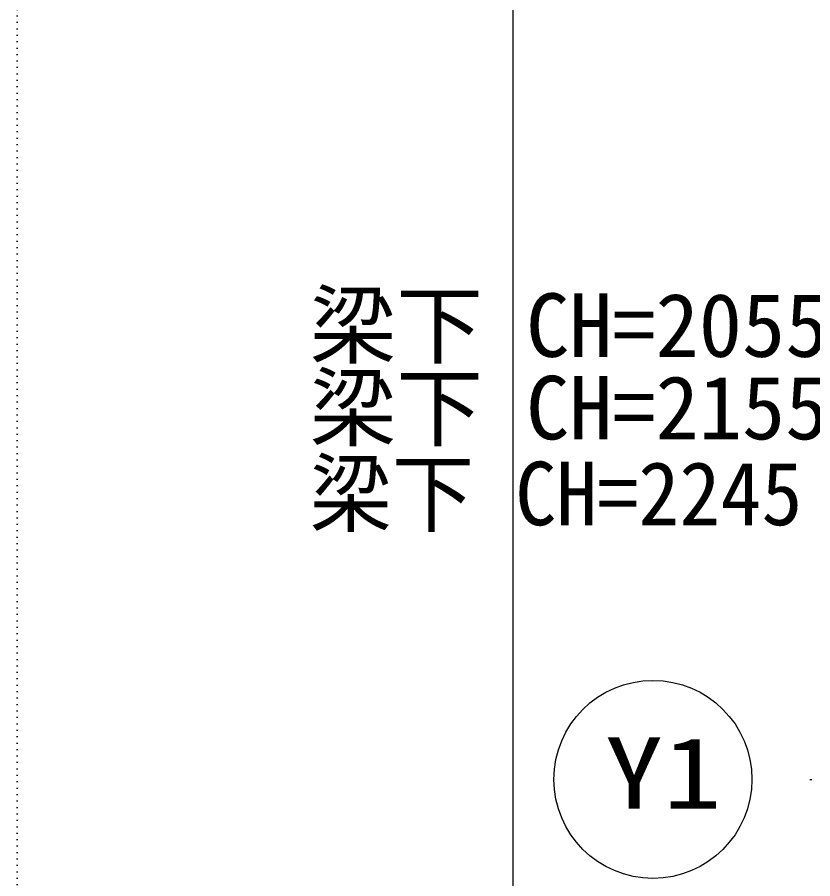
# Model space of a CAD drawing. Units: millimetres at full size, sheet at 1:30. Extents: x -17796 to 21385, y -23279 to 7734.
# Drawn here: x -17796 to -16831, y -5138 to -4094 of the extents above; entities that cross this region are included whole.
import ezdxf
from ezdxf.enums import TextEntityAlignment as Align

# ---------------------------------------------------------------- set-up
doc = ezdxf.new("R2010")
doc.units = ezdxf.units.MM
doc.header["$LTSCALE"] = 30
doc.linetypes.add('USER1', pattern=[0.26, 0.01, -0.25])
doc.linetypes.add('USER9', pattern=[2.3, 2, -0.1, 0.1, -0.1])
for name, color, linetype, lineweight in [('0-0_(S)電灯', 7, 'Continuous', 18), ('1-8_CH表記', 2, 'Continuous', 18), ('1-F_衛生陶器・住設', 2, 'USER9', 18)]:
    doc.layers.add(name, color=color, linetype=linetype, lineweight=lineweight)
doc.layers.add('4-2_', color=4, linetype='Continuous')
doc.styles.add('ＭＳ ゴシック', font='')
doc.styles.get('ＭＳ ゴシック').set_extended_font_data('MS Gothic')

msp = doc.modelspace()

# ---------------------------------------------------------------- linework, layer by layer
at = {"layer": '0-0_(S)電灯', "color": 4, "linetype": 'USER1'}
msp.add_lwpolyline([(-17795.56, 7734.32), (6866.76, 7734.32), (6866.76, -9684.73), (-17795.56, -9684.73)], close=True, dxfattribs=at)
at = {"layer": '0-0_(S)電灯', "lineweight": 9}
msp.add_lwpolyline([(-17194.4, 7382.42), (6265.6, 7382.42), (6265.6, -9332.83), (-17194.4, -9332.83)], close=True, dxfattribs=at)
at = {"layer": '1-8_CH表記'}
msp.add_line((-16834.88, -5017.58), (-16832.38, -5017.58), dxfattribs=at)
msp.add_circle((-17024.88, -5017.58), 120, dxfattribs=at)

# ---------------------------------------------------------------- texts
at = {"layer": '1-F_衛生陶器・住設', "style": 'ＭＳ ゴシック', "width": 1.2}
msp.add_text('Y1', height=86.66, dxfattribs=at).set_placement((-17083.17, -5079.24), align=Align.BOTTOM_LEFT)
at = {"layer": '4-2_', "style": 'ＭＳ ゴシック'}
for s, p in [('梁下 CH=2055 G3:1000x850(6-7F)', (-17441.04, -4528.57)), ('梁下 CH=2155 G3: 850x750(8-12F)', (-17441.04, -4628.57))]:
    msp.add_text(s, height=76.97, dxfattribs=at).set_placement(p, align=Align.BOTTOM_LEFT)
at = {"layer": '4-2_', "style": 'ＭＳ ゴシック', "width": 0.95}
msp.add_text('梁下 CH=2245 G3: 850x750(13F)', height=76.97, dxfattribs=at).set_placement((-17441.04, -4732.64), align=Align.BOTTOM_LEFT)

doc.saveas('drawing.dxf')
